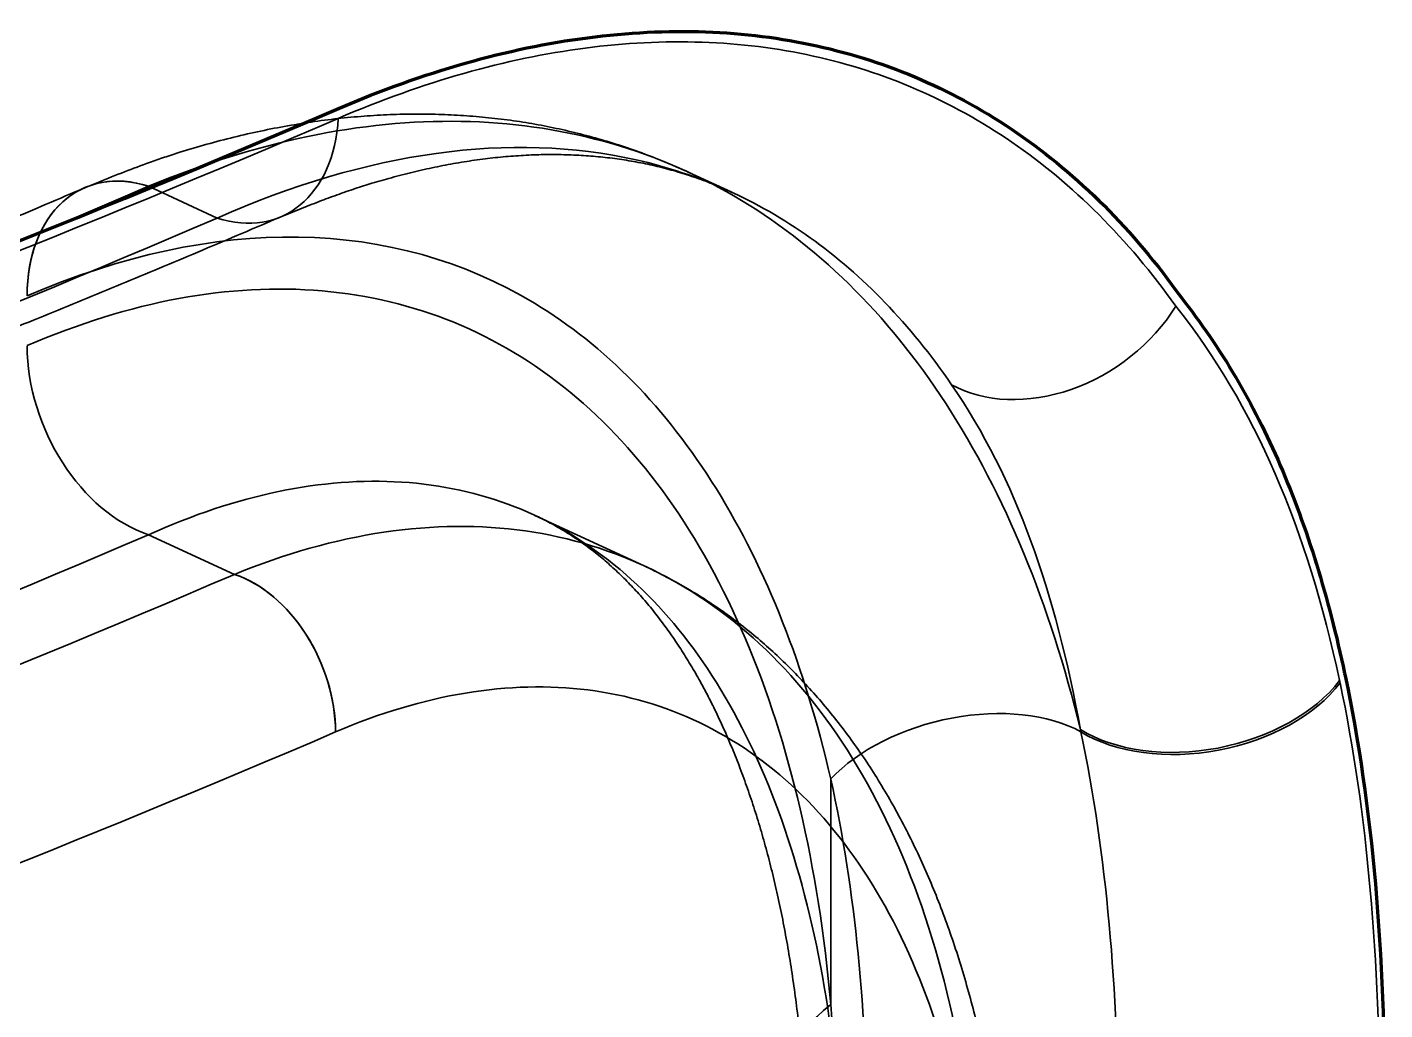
# Model space of a CAD drawing. Header units: millimetres. Extents: x -32 to 111, y -34 to 175.
# Drawn here: x 83 to 108.29, y 156.85 to 175.15 of the extents above; entities that cross this region are included whole.
import ezdxf

# ---------------------------------------------------------------- set-up
doc = ezdxf.new("R2010")
doc.units = ezdxf.units.MM
doc.layers.add('1', color=7, linetype='Continuous', true_color=0xffffff)

msp = doc.modelspace()

# ---------------------------------------------------------------- linework, layer by layer
at = {"layer": '1', "color": 151, "linetype": 'Continuous', "lineweight": 35}
for p, q in [((96.128, 172.072), (95.316, 172.446)), ((86.544, 171.591), (85.263, 172.182)), ((85.263, 172.182), (86.544, 171.591)), ((94.493, 165.117), (92.462, 166.054)), ((86.864, 164.956), (85.263, 165.694)), ((85.263, 165.694), (86.864, 164.956)), ((97.972, 156.948), (97.972, 161.145)), ((97.972, 161.145), (97.972, 156.948))]:
    msp.add_line(p, q, dxfattribs=at)
at = {"layer": '1', "color": 2, "linetype": 'Continuous', "lineweight": 200}
msp.add_ellipse((-99.417, 235.402), major_axis=(-250, 0), ratio=0.375419, start_param=2.084622, end_param=2.423219, dxfattribs=at)
at = {"layer": '1', "color": 151, "linetype": 'Continuous', "lineweight": 35}
for centre, major_axis, ratio, start_param, end_param in [((-99.417, 235.217), (249.993, 0), 0.375419, 5.226215, 5.564811), ((86.544, 174.372), (-1.184, 2.757), 0.697808, 2.589911, 4.093991), ((86.544, 174.372), (1.184, -2.757), 0.697808, 5.731504, 7.235584), ((85.263, 169.402), (1.187, -2.755), 0.698658, 2.589197, 4.159994), ((85.263, 169.402), (-1.187, 2.755), 0.698658, 5.73079, 7.301586), ((-99.417, 232.622), (-245, 0), 0.375419, 2.083226, 2.424614), ((-99.417, 232.622), (245, 0), 0.375419, 5.224819, 5.566207), ((-99.417, 232.622), (-247, 0), 0.375419, 2.084622, 2.423219), ((-99.417, 232.622), (247, 0), 0.375419, 5.226215, 5.564811), ((102.05, 170.767), (2.458, 1.721), 0.769326, 3.504735, 5.219375), ((102.05, 170.767), (-2.458, -1.721), 0.769326, 0.363142, 2.077782), ((85.263, 168.475), (-1.187, 2.755), 0.698658, 1.018401, 2.589197), ((85.263, 168.475), (1.187, -2.755), 0.698658, 4.159994, 5.73079), ((-99.417, 226.134), (245, 0), 0.375419, 5.224819, 5.566207), ((-99.417, 226.134), (-245, 0), 0.375419, 2.083226, 2.424614), ((-99.417, 226.134), (-247.5, 0), 0.375419, 2.084967, 2.422873), ((-99.417, 226.134), (247.5, 0), 0.375419, 5.22656, 5.564466), ((86.864, 162.638), (0.986, -2.297), 0.697597, 1.019291, 2.590088), ((86.864, 162.638), (-0.986, 2.297), 0.697597, 4.160884, 5.73168), ((104.837, 163.598), (-2.946, -0.565), 0.635902, 0.607904, 2.52686), ((104.837, 163.598), (2.946, 0.565), 0.635902, 3.749497, 5.668453), ((104.845, 163.553), (-2.947, -0.56), 0.63466, 0.609376, 2.528417), ((104.845, 163.553), (2.947, 0.56), 0.63466, 3.750968, 5.670009), ((100.419, 160.494), (-2.921, -0.685), 0.595688, 3.724766, 5.552215), ((100.419, 160.494), (2.921, 0.685), 0.595688, 0.583173, 2.410622), ((-99.417, 223.817), (-250, 0), 0.375419, 2.084967, 2.422873), ((-99.417, 223.817), (250, 0), 0.375419, 5.22656, 5.564466), ((100.419, 156.296), (2.988, 0.269), 0.4751, 2.486303, 3.788775), ((100.419, 156.296), (-2.988, -0.269), 0.4751, 5.627895, 6.930368)]:
    msp.add_ellipse(centre, major_axis=major_axis, ratio=ratio, start_param=start_param, end_param=end_param, dxfattribs=at)
at = {"layer": '1', "color": 2, "linetype": 'Continuous', "lineweight": 200}
for points, knots in [([(88.802, 173.631), (90.4, 174.317), (91.945, 174.754), (94.939, 175.146), (96.38, 175.093), (99.049, 174.502), (100.305, 173.959), (102.585, 172.388), (103.601, 171.374), (104.497, 170.115)], [0, 0, 0, 0, 0.25, 0.25, 0.5, 0.5, 0.75, 0.75, 1, 1, 1, 1]), ([(104.497, 170.115), (105.237, 169.182), (105.844, 168.144), (106.846, 165.824), (107.243, 164.532), (107.545, 163.113)], [0, 0, 0, 0, 0.5, 0.5, 1, 1, 1, 1])]:
    msp.add_open_spline(points, degree=3, knots=knots, dxfattribs=at)
at = {"layer": '1', "color": 151, "linetype": 'Continuous', "lineweight": 35}
for points, knots in [([(104.398, 169.952), (103.507, 171.204), (102.483, 172.225), (100.211, 173.782), (98.979, 174.314), (96.314, 174.902), (94.874, 174.951), (91.918, 174.562), (90.387, 174.13), (88.798, 173.447)], [0, 0, 0, 0, 0.25, 0.25, 0.5, 0.5, 0.75, 0.75, 1, 1, 1, 1]), ([(95.321, 172.444), (95.295, 172.456), (95.131, 172.531), (94.826, 172.662), (94.399, 172.825), (93.966, 172.972), (93.527, 173.102), (93.082, 173.215), (92.632, 173.31), (92.176, 173.389), (91.715, 173.45), (91.249, 173.494), (90.779, 173.521), (90.304, 173.53), (89.823, 173.522), (89.337, 173.496), (88.847, 173.452), (88.352, 173.391), (87.854, 173.311), (87.354, 173.214), (86.852, 173.1), (86.347, 172.967), (85.921, 172.841), (85.56, 172.724), (85.216, 172.604), (84.806, 172.451), (84.411, 172.293), (84.17, 172.193), (84.089, 172.16)], [0, 0, 0, 0, 0.007529, 0.048438, 0.089347, 0.130276, 0.171244, 0.212269, 0.253367, 0.294554, 0.335844, 0.377266, 0.41857, 0.460265, 0.502315, 0.544691, 0.587356, 0.630268, 0.673382, 0.716648, 0.760016, 0.803434, 0.84684, 0.871245, 0.894899, 0.935172, 0.978023, 1, 1, 1, 1]), ([(85.263, 172.182), (86.256, 172.595), (87.26, 172.909), (89.204, 173.313), (90.165, 173.407), (92.006, 173.375), (92.889, 173.251), (94.583, 172.791), (95.4, 172.45), (97.699, 171.113), (99.021, 169.82), (101.218, 166.438), (102.051, 164.421), (102.623, 162.064)], [0, 0, 0, 0, 0.125, 0.125, 0.25, 0.25, 0.375, 0.375, 0.5, 0.5, 0.75, 0.75, 1, 1, 1, 1]), ([(102.623, 162.064), (102.051, 164.421), (101.218, 166.438), (99.021, 169.82), (97.699, 171.113), (95.4, 172.45), (94.583, 172.791), (92.889, 173.251), (92.006, 173.375), (90.165, 173.407), (89.204, 173.313), (87.26, 172.909), (86.256, 172.595), (85.263, 172.182)], [0, 0, 0, 0, 0.25, 0.25, 0.5, 0.5, 0.625, 0.625, 0.75, 0.75, 0.875, 0.875, 1, 1, 1, 1]), ([(100.223, 168.487), (99.451, 169.614), (98.574, 170.522), (96.6, 171.927), (95.511, 172.412), (92.026, 173.199), (89.331, 172.832), (86.544, 171.591)], [0, 0, 0, 0, 0.25, 0.25, 0.5, 0.5, 1, 1, 1, 1]), ([(86.544, 171.591), (89.331, 172.832), (92.026, 173.199), (95.511, 172.412), (96.6, 171.927), (98.574, 170.522), (99.451, 169.614), (100.223, 168.487)], [0, 0, 0, 0, 0.5, 0.5, 0.75, 0.75, 1, 1, 1, 1]), ([(87.713, 171.607), (87.837, 171.659), (88.083, 171.759), (88.437, 171.898), (88.781, 172.026), (89.109, 172.14), (89.439, 172.244), (89.805, 172.35), (90.194, 172.45), (90.597, 172.54), (90.994, 172.616), (91.387, 172.677), (91.774, 172.723), (92.157, 172.755), (92.535, 172.773), (92.908, 172.775), (93.277, 172.763), (93.639, 172.736), (93.994, 172.695), (94.346, 172.638), (94.696, 172.565), (95.043, 172.476), (95.388, 172.369), (95.726, 172.246), (95.968, 172.144), (96.099, 172.085), (96.122, 172.074)], [0, 0, 0, 0, 0.035428, 0.070735, 0.103954, 0.138686, 0.171566, 0.209229, 0.252322, 0.295601, 0.339107, 0.382868, 0.426917, 0.471291, 0.516029, 0.561179, 0.607082, 0.652655, 0.698848, 0.745749, 0.793426, 0.8419, 0.891126, 0.940965, 0.989314, 1, 1, 1, 1]), ([(84.076, 172.157), (83.837, 172.054), (83.142, 171.756), (81.983, 171.266), (80.595, 170.688), (79.193, 170.115), (77.777, 169.547), (76.349, 168.982), (74.906, 168.422), (73.451, 167.867), (71.983, 167.316), (70.502, 166.77), (69.008, 166.228), (67.501, 165.691), (65.982, 165.159), (64.45, 164.631), (62.906, 164.109), (61.349, 163.591), (59.781, 163.078), (58.2, 162.57), (56.608, 162.067), (55.004, 161.569), (53.388, 161.076), (51.761, 160.589), (50.122, 160.106), (48.472, 159.629), (46.811, 159.157), (45.139, 158.69), (43.456, 158.229), (41.763, 157.772), (40.058, 157.322), (38.343, 156.876), (36.618, 156.437), (34.883, 156.002), (33.137, 155.574), (31.382, 155.15), (29.616, 154.733), (27.841, 154.321), (26.057, 153.915), (24.263, 153.514), (22.459, 153.119), (21.065, 152.82), (20.272, 152.652), (20.086, 152.613)], [0, 0, 0, 0, 0.013224, 0.03828, 0.06334, 0.088402, 0.113467, 0.138535, 0.163606, 0.18868, 0.213757, 0.238836, 0.263919, 0.289003, 0.314091, 0.339181, 0.364273, 0.389368, 0.414465, 0.439565, 0.464667, 0.489771, 0.514878, 0.539987, 0.565098, 0.59021, 0.615325, 0.640442, 0.665561, 0.690682, 0.715805, 0.740929, 0.766056, 0.791184, 0.816313, 0.841445, 0.866578, 0.891712, 0.916849, 0.941986, 0.967125, 0.992266, 1, 1, 1, 1]), ([(22.608, 151.713), (22.933, 151.782), (23.874, 151.982), (25.425, 152.318), (27.259, 152.722), (29.084, 153.132), (30.899, 153.548), (32.705, 153.971), (34.502, 154.398), (36.289, 154.832), (38.066, 155.272), (39.833, 155.717), (41.591, 156.168), (43.338, 156.625), (45.076, 157.087), (46.802, 157.555), (48.519, 158.029), (50.225, 158.508), (51.92, 158.993), (53.604, 159.483), (55.278, 159.979), (56.94, 160.48), (58.591, 160.986), (60.231, 161.498), (61.859, 162.016), (63.476, 162.538), (65.082, 163.066), (66.675, 163.599), (68.257, 164.138), (69.827, 164.681), (71.384, 165.23), (72.93, 165.784), (74.463, 166.343), (75.984, 166.907), (77.492, 167.476), (78.987, 168.05), (80.47, 168.629), (81.94, 169.213), (83.397, 169.802), (84.841, 170.396), (86.286, 171), (87.244, 171.408), (87.727, 171.615)], [0, 0, 0, 0, 0.013281, 0.038528, 0.063776, 0.089025, 0.114276, 0.139528, 0.164782, 0.190038, 0.215295, 0.240553, 0.265814, 0.291076, 0.31634, 0.341605, 0.366872, 0.392142, 0.417413, 0.442686, 0.467961, 0.493238, 0.518517, 0.543799, 0.569082, 0.594368, 0.619656, 0.644947, 0.670239, 0.695534, 0.720832, 0.746132, 0.771435, 0.79674, 0.822048, 0.847358, 0.872671, 0.897987, 0.923306, 0.948628, 0.973953, 1, 1, 1, 1]), ([(83.001, 170.142), (86.519, 171.656), (89.818, 171.594), (93.771, 169.209), (94.903, 168.054), (96.778, 165.04), (97.486, 163.244), (97.972, 161.145)], [0, 0, 0, 0, 0.5, 0.5, 0.75, 0.75, 1, 1, 1, 1]), ([(97.972, 161.145), (97.486, 163.244), (96.778, 165.04), (94.903, 168.054), (93.771, 169.209), (89.818, 171.594), (86.519, 171.656), (83.001, 170.142)], [0, 0, 0, 0, 0.25, 0.25, 0.5, 0.5, 1, 1, 1, 1]), ([(97.972, 156.948), (97.742, 159.524), (97.208, 161.814), (95.97, 164.727), (95.483, 165.608), (94.394, 167.138), (93.788, 167.797), (92.446, 168.9), (91.717, 169.336), (90.178, 169.964), (89.363, 170.16), (86.77, 170.384), (84.931, 170.046), (83.001, 169.215)], [0, 0, 0, 0, 0.25, 0.25, 0.375, 0.375, 0.5, 0.5, 0.625, 0.625, 0.75, 0.75, 1, 1, 1, 1]), ([(83.001, 169.215), (84.931, 170.046), (86.77, 170.384), (89.363, 170.16), (90.178, 169.964), (91.717, 169.336), (92.446, 168.9), (93.788, 167.797), (94.394, 167.138), (95.483, 165.608), (95.97, 164.727), (97.208, 161.814), (97.742, 159.524), (97.972, 156.948)], [0, 0, 0, 0, 0.25, 0.25, 0.375, 0.375, 0.5, 0.5, 0.625, 0.625, 0.75, 0.75, 1, 1, 1, 1]), ([(98.112, 155.225), (97.915, 157.499), (97.454, 159.505), (96.388, 162.036), (95.969, 162.796), (95.034, 164.107), (94.514, 164.668), (92.787, 166.063), (91.462, 166.579), (89.24, 166.722), (88.472, 166.662), (86.9, 166.336), (86.081, 166.064), (85.263, 165.694)], [0, 0, 0, 0, 0.25, 0.25, 0.375, 0.375, 0.5, 0.5, 0.75, 0.75, 0.875, 0.875, 1, 1, 1, 1]), ([(85.263, 165.694), (86.081, 166.064), (86.9, 166.336), (88.472, 166.662), (89.24, 166.722), (91.462, 166.579), (92.787, 166.063), (94.514, 164.668), (95.034, 164.107), (95.969, 162.796), (96.388, 162.036), (97.454, 159.505), (97.915, 157.499), (98.112, 155.225)], [0, 0, 0, 0, 0.125, 0.125, 0.25, 0.25, 0.5, 0.5, 0.625, 0.625, 0.75, 0.75, 1, 1, 1, 1]), ([(86.864, 164.956), (88.742, 165.73), (90.606, 166.005), (93.962, 165.526), (95.5, 164.769), (97.399, 162.942), (97.976, 162.206), (98.97, 160.537), (99.389, 159.607), (100.073, 157.552), (100.335, 156.425), (100.681, 154.07), (100.769, 152.831), (100.769, 151.529)], [0, 0, 0, 0, 0.25, 0.25, 0.5, 0.5, 0.625, 0.625, 0.75, 0.75, 0.875, 0.875, 1, 1, 1, 1]), ([(100.769, 151.529), (100.769, 152.831), (100.681, 154.07), (100.335, 156.425), (100.073, 157.552), (99.389, 159.607), (98.97, 160.537), (97.976, 162.206), (97.399, 162.942), (95.5, 164.769), (93.962, 165.526), (90.606, 166.005), (88.742, 165.73), (86.864, 164.956)], [0, 0, 0, 0, 0.125, 0.125, 0.25, 0.25, 0.375, 0.375, 0.5, 0.5, 0.75, 0.75, 1, 1, 1, 1]), ([(92.463, 166.054), (92.547, 166.015), (92.722, 165.929), (92.983, 165.782), (93.244, 165.614), (93.496, 165.432), (93.739, 165.236), (93.975, 165.027), (94.202, 164.804), (94.424, 164.566), (94.636, 164.317), (94.839, 164.056), (95.035, 163.783), (95.223, 163.498), (95.405, 163.2), (95.581, 162.888), (95.752, 162.561), (95.917, 162.22), (96.075, 161.864), (96.227, 161.495), (96.37, 161.115), (96.506, 160.723), (96.634, 160.319), (96.754, 159.904), (96.866, 159.476), (96.97, 159.037), (97.066, 158.585), (97.154, 158.121), (97.233, 157.648), (97.304, 157.165), (97.366, 156.672), (97.406, 156.29), (97.426, 156.073), (97.431, 156.026)], [0, 0, 0, 0, 0.035602, 0.074706, 0.113212, 0.150948, 0.187854, 0.223046, 0.259187, 0.294298, 0.328491, 0.36192, 0.394738, 0.427087, 0.459098, 0.49089, 0.522559, 0.554134, 0.586104, 0.617773, 0.649204, 0.680453, 0.711575, 0.74262, 0.773634, 0.804661, 0.835728, 0.866878, 0.898083, 0.929051, 0.960132, 0.991476, 1, 1, 1, 1]), ([(101.328, 150.936), (101.327, 151.028), (101.323, 151.34), (101.312, 151.851), (101.288, 152.448), (101.255, 152.978), (101.214, 153.458), (101.164, 153.94), (101.1, 154.45), (101.019, 154.988), (100.927, 155.518), (100.822, 156.041), (100.704, 156.556), (100.575, 157.062), (100.433, 157.556), (100.28, 158.041), (100.114, 158.516), (99.935, 158.981), (99.745, 159.433), (99.542, 159.873), (99.328, 160.301), (99.101, 160.718), (98.862, 161.121), (98.612, 161.508), (98.353, 161.88), (98.082, 162.239), (97.8, 162.583), (97.507, 162.912), (97.205, 163.224), (96.896, 163.518), (96.578, 163.795), (96.253, 164.055), (95.918, 164.3), (95.575, 164.528), (95.224, 164.74), (94.866, 164.936), (94.62, 165.056), (94.496, 165.113), (94.495, 165.114)], [0, 0, 0, 0, 0.014169, 0.048488, 0.079321, 0.107561, 0.131915, 0.155716, 0.185387, 0.215101, 0.244856, 0.274652, 0.304487, 0.334358, 0.364175, 0.3938, 0.423718, 0.45353, 0.483254, 0.512908, 0.542511, 0.572131, 0.602079, 0.631158, 0.660347, 0.689563, 0.718696, 0.747662, 0.776377, 0.804764, 0.832769, 0.860726, 0.888629, 0.91648, 0.944281, 0.972038, 0.999757, 1, 1, 1, 1]), ([(88.745, 162.021), (90.389, 162.726), (91.993, 162.987), (94.903, 162.621), (96.237, 161.986), (97.889, 160.414), (98.392, 159.778), (99.259, 158.325), (99.625, 157.512), (100.222, 155.707), (100.452, 154.712), (100.755, 152.63), (100.832, 151.532), (100.832, 150.374)], [0, 0, 0, 0, 0.25, 0.25, 0.5, 0.5, 0.625, 0.625, 0.75, 0.75, 0.875, 0.875, 1, 1, 1, 1]), ([(100.832, 150.374), (100.832, 151.532), (100.755, 152.63), (100.452, 154.712), (100.222, 155.707), (99.625, 157.512), (99.259, 158.325), (98.392, 159.778), (97.889, 160.414), (96.237, 161.986), (94.903, 162.621), (91.993, 162.987), (90.389, 162.726), (88.745, 162.021)], [0, 0, 0, 0, 0.125, 0.125, 0.25, 0.25, 0.375, 0.375, 0.5, 0.5, 0.75, 0.75, 1, 1, 1, 1])]:
    msp.add_open_spline(points, degree=3, knots=knots, dxfattribs=at)
at = {"layer": '1', "color": 151, "linetype": 'Continuous', "lineweight": 35, "extrusion": (2.52837e-05, -5.88752e-05, -1)}
msp.add_open_spline([(88.798, 173.447), (88.798, 173.447), (88.797, 173.447), (88.797, 173.447)], degree=3, dxfattribs=at)
at = {"layer": '1', "color": 151, "linetype": 'Continuous', "lineweight": 35}
for points in [[(107.45, 162.983), (106.848, 165.791), (105.873, 168.1), (104.4, 169.95)], [(102.623, 162.064), (102.164, 164.617), (101.424, 166.734), (100.223, 168.487)], [(100.223, 168.487), (101.424, 166.734), (102.164, 164.617), (102.623, 162.064)], [(108.201, 154.769), (108.201, 157.77), (107.97, 160.534), (107.46, 162.935)], [(102.632, 162.023), (103.108, 159.761), (103.328, 157.232), (103.328, 154.507)], [(103.328, 154.507), (103.328, 157.232), (103.108, 159.761), (102.632, 162.023)], [(97.972, 161.145), (98.429, 159.062), (98.647, 156.806), (98.647, 154.368)], [(98.647, 154.368), (98.647, 156.806), (98.429, 159.062), (97.972, 161.145)], [(98.09, 154.064), (98.09, 155.05), (98.051, 156.011), (97.972, 156.948)], [(97.972, 156.948), (98.051, 156.011), (98.09, 155.05), (98.09, 154.064)]]:
    msp.add_open_spline(points, degree=3, dxfattribs=at)
at = {"layer": '1', "color": 151, "linetype": 'Continuous', "lineweight": 35, "extrusion": (1.54748e-08, 3.31281e-09, -1)}
msp.add_open_spline([(107.451, 162.979), (107.45, 162.98), (107.45, 162.982), (107.45, 162.983)], degree=3, dxfattribs=at)
at = {"layer": '1', "color": 151, "linetype": 'Continuous', "lineweight": 35, "extrusion": (9.02623e-10, 1.92943e-10, -1)}
msp.add_open_spline([(107.459, 162.939), (107.458, 162.943), (107.458, 162.947), (107.456, 162.954), (107.455, 162.958), (107.453, 162.967), (107.452, 162.973), (107.451, 162.979)], degree=3, knots=[0, 0, 0, 0, 0.283974, 0.283974, 0.567947, 0.567947, 1, 1, 1, 1], dxfattribs=at)
at = {"layer": '1', "color": 151, "linetype": 'Continuous', "lineweight": 35, "extrusion": (1.91853e-07, 4.07576e-08, -1)}
msp.add_open_spline([(107.46, 162.935), (107.46, 162.936), (107.459, 162.938), (107.459, 162.939)], degree=3, dxfattribs=at)
at = {"layer": '1', "color": 2, "linetype": 'Continuous', "lineweight": 200, "extrusion": (-1.76704e-10, -3.70862e-11, -1)}
msp.add_open_spline([(107.545, 163.113), (107.548, 163.099), (107.551, 163.084), (107.554, 163.069)], degree=3, dxfattribs=at)
at = {"layer": '1', "color": 2, "linetype": 'Continuous', "lineweight": 200}
msp.add_open_spline([(107.554, 163.069), (108.069, 160.63), (108.294, 157.902), (108.294, 154.845)], degree=3, dxfattribs=at)
at = {"layer": '1', "color": 151, "linetype": 'Continuous', "lineweight": 35, "extrusion": (-2.07137e-10, -4.38871e-11, -1)}
for points in [[(102.623, 162.064), (102.626, 162.051), (102.629, 162.037), (102.632, 162.023)], [(102.632, 162.023), (102.629, 162.037), (102.626, 162.051), (102.623, 162.064)]]:
    msp.add_open_spline(points, degree=3, dxfattribs=at)

doc.saveas('drawing.dxf')
